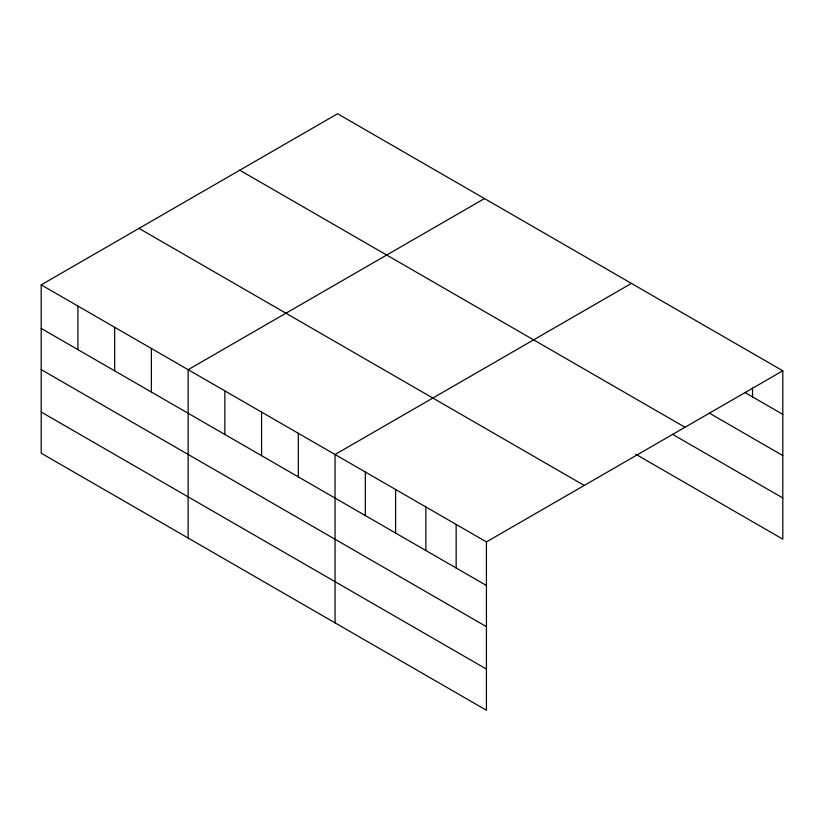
<?xml version="1.0" encoding="UTF-8"?>
<svg xmlns="http://www.w3.org/2000/svg" width="824" height="824" viewBox="0 0 824 824"><rect width="100%" height="100%" fill="white"/><g stroke="black" fill="none" stroke-linecap="round" stroke-linejoin="round"><path stroke-width="1.24" d="M486.428 626.652L486.428 541.914L41.2 284.857L41.2 453.2L486.428 710.247L486.428 626.652L41.2 369.605M635.747 454.24L782.8 539.143L782.8 370.8L337.572 113.753L41.2 284.857M484.502 198.574L188.13 369.688L188.13 538.031M631.421 283.404L335.049 454.508L335.049 622.851M486.428 541.914L782.8 370.8M744.958 392.523L782.8 414.369M709.279 413.092L782.8 455.548M239.774 170.218L685.001 427.265M672.508 434.289L782.8 497.964M138.998 228.392L584.226 485.439M41.2 328.436L486.428 585.483M41.2 412.031L486.428 669.078M752.528 387.919L752.528 396.89M456.156 524.435L456.156 568.004M425.874 506.956L425.874 550.525M395.602 489.466L395.602 533.046M365.331 471.987L365.331 515.567M298.319 433.311L298.319 476.88M261.589 412.103L261.589 455.672M224.859 390.895L224.859 434.464M151.389 348.48L151.389 392.049M114.66 327.272L114.66 370.841M77.93 306.065L77.93 349.633"/></g></svg>
